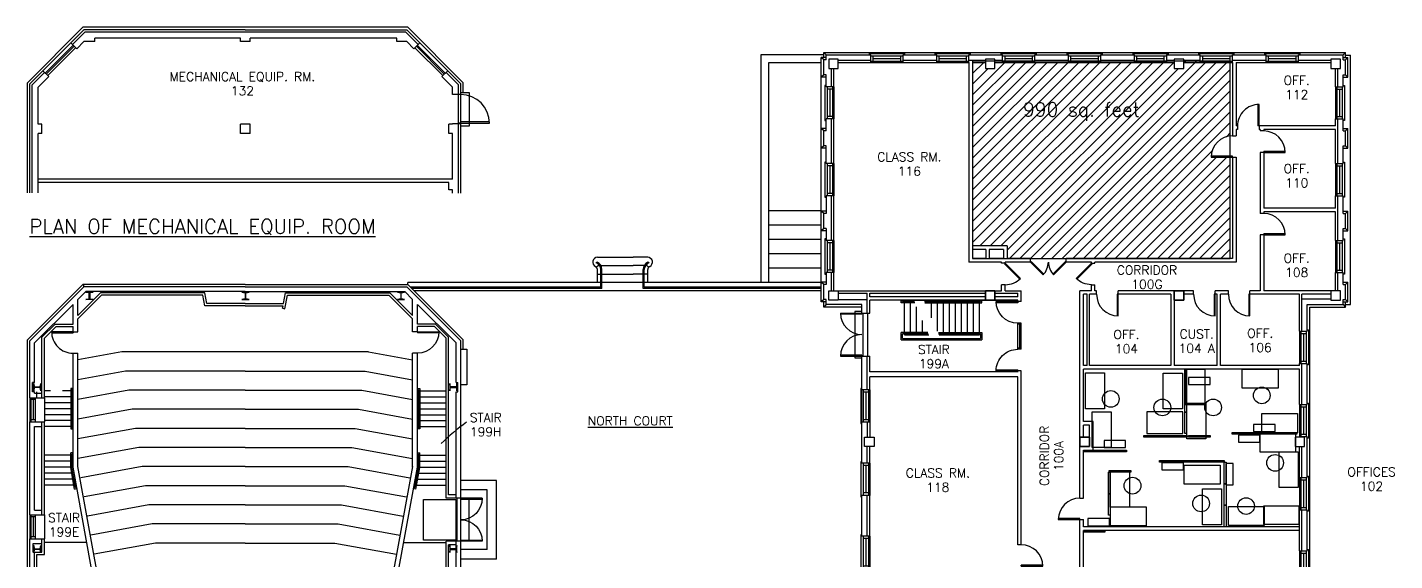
# Model space of a CAD drawing. Extents: x 375 to 2834, y 93 to 2665.
# Drawn here: x 493 to 2780, y 1772 to 2665 of the extents above; entities that cross this region are included whole.
import ezdxf
from ezdxf.enums import TextEntityAlignment as Align

# ---------------------------------------------------------------- set-up
doc = ezdxf.new("R2010")
doc.units = 0
doc.header["$LTSCALE"] = 40
doc.header["$MEASUREMENT"] = 0
doc.layers.get('0').update_dxf_attribs({"linetype": 'CONTINUOUS'})
for name, color, linetype in [('A-AREA-IDEN', 3, 'CONTINUOUS'), ('A-DOOR', 7, 'CONTINUOUS'), ('A-FLOR-IDEN', 7, 'CONTINUOUS'), ('A-FLOR-STRS', 7, 'CONTINUOUS'), ('A-GLAZ', 2, 'CONTINUOUS'), ('A-STRS-RAIL', 7, 'CONTINUOUS'), ('A-WALL', 7, 'CONTINUOUS'), ('S-COLS', 3, 'CONTINUOUS')]:
    doc.layers.add(name, color=color, linetype=linetype)
doc.styles.add('SIMPLEX', font='simplex', dxfattribs={"height": 23})

# ---------------------------------------------------------------- blocks, each defined once
blk = doc.blocks.new('Q')
at = {"layer": 'A-STRS-RAIL', "style": 'SIMPLEX'}
for tag, p in [('ROOM', (2, 4)), ('NUMBER', (2, -15.1))]:
    blk.add_attdef(tag, text='', height=12, dxfattribs=at).set_placement(p, align=Align.CENTER)
blk = doc.blocks.new('AD05A', base_point=(203.035, 424.492))
for p, q in [((203.035, 424.492), (203.084, 424.492)), ((203.035, 424.492), (203.035, 423.492)), ((203.084, 423.493), (203.084, 424.492))]:
    blk.add_line(p, q)
blk.add_arc((203.035, 424.492), 1, 270, 0)
blk = doc.blocks.new('AD04A', base_point=(489.664, 570.31))
for p, q in [((488.664, 571.31), (488.664, 570.31)), ((488.713, 570.31), (488.713, 571.309)), ((490.616, 570.31), (490.616, 571.309)), ((490.664, 571.31), (490.664, 570.31)), ((488.664, 570.31), (488.713, 570.31)), ((490.664, 570.31), (490.616, 570.31))]:
    blk.add_line(p, q)
for centre, start, end in [((488.664, 570.31), 0, 90), ((490.664, 570.31), 90, 180)]:
    blk.add_arc(centre, 1, start, end)
blk = doc.blocks.new('WDO')
at = {"layer": 'A-GLAZ'}
for p, q in [((2681.4, 408.1), (2681.4, 462.1)), ((2683.6, 408.1), (2683.6, 462.1)), ((2683.6, 458.1), (2692.6, 458.1)), ((2688.1, 412.1), (2688.1, 458.1)), ((2692.6, 408.1), (2692.6, 462.1)), ((2696.3, 464.4), (2694.4, 464.4)), ((2696.3, 405.8), (2696.3, 464.4)), ((2683.6, 412.1), (2692.6, 412.1)), ((2694.4, 405.8), (2696.3, 405.8))]:
    blk.add_line(p, q, dxfattribs=at)
at = {"layer": 'A-WALL'}
for p, q in [((2681.4, 462.1), (2694.4, 462.1)), ((2681.4, 408.1), (2694.4, 408.1))]:
    blk.add_line(p, q, dxfattribs=at)
blk = doc.blocks.new('AD03A', base_point=(6.133, 5.024))
for p, q in [((6.133, 6.024), (6.133, 5.024)), ((6.182, 5.024), (6.182, 6.022)), ((6.133, 5.024), (6.182, 5.024))]:
    blk.add_line(p, q)
blk.add_arc((6.133, 5.024), 1, 0, 90)
blk = doc.blocks.new('AD03B', base_point=(489.664, 570.31))
for p, q in [((490.371, 571.017), (489.664, 570.31)), ((489.699, 570.276), (490.405, 570.982)), ((489.664, 570.31), (489.699, 570.276))]:
    blk.add_line(p, q)
blk.add_arc((489.664, 570.31), 1, 0, 45)
blk = doc.blocks.new('AD04B', base_point=(489.664, 570.31))
for p, q in [((489.371, 571.017), (488.664, 570.31)), ((490.664, 570.31), (489.957, 571.017)), ((488.664, 570.31), (488.699, 570.276)), ((488.699, 570.276), (489.405, 570.982)), ((489.924, 570.982), (490.63, 570.276)), ((490.63, 570.276), (490.664, 570.31))]:
    blk.add_line(p, q)
for centre, start, end in [((488.664, 570.31), 0, 45), ((490.664, 570.31), 135, 180)]:
    blk.add_arc(centre, 1, start, end)

msp = doc.modelspace()

# ---------------------------------------------------------------- hatches: boundary and pattern name
h = msp.add_hatch()
h.set_pattern_fill('ANSI31', color=256, scale=100, style=0)
edge = h.paths.add_edge_path()
edge.add_line((2505.4, 2446.9), (2473.4, 2446.9))
edge.add_ellipse((2509.4, 2446.9), major_axis=(25.5, 25.5), ratio=1, start_angle=51.3794, end_angle=135, ccw=False)
edge.add_line((2505.4, 2482.7), (2505.4, 2605.7))
edge.add_line((2505.4, 2605.7), (2455.4, 2605.7))
edge.add_line((2455.4, 2605.7), (2455.4, 2607.9))
edge.add_line((2455.4, 2607.9), (2427.9, 2607.9))
edge.add_line((2427.9, 2607.9), (2427.9, 2595.5))
edge.add_line((2427.9, 2595.5), (2411.9, 2595.5))
edge.add_line((2411.9, 2595.5), (2411.9, 2605.7))
edge.add_line((2411.9, 2605.7), (2399.1, 2605.7))
edge.add_line((2399.1, 2605.7), (2345.1, 2605.7))
edge.add_line((2345.1, 2605.7), (2288.9, 2605.7))
edge.add_line((2288.9, 2605.7), (2234.9, 2605.7))
edge.add_line((2234.9, 2605.7), (2178.6, 2605.7))
edge.add_line((2178.6, 2605.7), (2124.6, 2605.7))
edge.add_line((2124.6, 2605.7), (2111.9, 2605.7))
edge.add_line((2111.9, 2605.7), (2111.9, 2595.5))
edge.add_line((2111.9, 2595.5), (2095.9, 2595.5))
edge.add_line((2095.9, 2595.5), (2095.9, 2605.7))
edge.add_line((2095.9, 2605.7), (2074.4, 2605.7))
edge.add_line((2074.4, 2605.7), (2074.4, 2298.5))
edge.add_line((2074.4, 2298.5), (2132.4, 2298.5))
edge.add_line((2132.4, 2298.5), (2132.4, 2277.5))
edge.add_line((2132.4, 2277.5), (2505.4, 2277.5))
edge.add_line((2505.4, 2277.5), (2505.4, 2446.9))
h.paths.add_polyline_path([(2153.1, 2544.2), (2383.6, 2544.2), (2383.6, 2502.1), (2153.1, 2502.1)], flags=24)

# ---------------------------------------------------------------- linework, layer by layer
for points in [[(2074.4, 2277.5), (2505.4, 2277.5), (2505.4, 2607.9), (2074.4, 2607.9)], [(2295.1, 2085.9), (2295.1, 2025.9), (2263.1, 2025.9), (2263.1, 2085.9)], [(2425.4, 2085.5), (2425.4, 2025.5), (2393.4, 2025.5), (2393.4, 2085.5)], [(2432.4, 2092.2), (2432.4, 2056.2), (2429.4, 2056.2), (2429.4, 2092.2)], [(2462.8, 2092.4), (2462.8, 2032.4), (2430.8, 2032.4), (2430.8, 2092.4)], [(2585.4, 2060.2), (2525.4, 2060.2), (2525.4, 2092.2), (2585.4, 2092.2)], [(2435.8, 2066.5), (2471.8, 2066.5), (2471.8, 2078.5), (2435.8, 2078.5)], [(2432.4, 2056.2), (2432.4, 2020.2), (2429.4, 2020.2), (2429.4, 2056.2)], [(2464.9, 2035.5), (2464.9, 1975.5), (2432.9, 1975.5), (2432.9, 2035.5)], [(2306.4, 2020.9), (2306.4, 1960.9), (2274.4, 1960.9), (2274.4, 2020.9)], [(2366.1, 1984.7), (2426.1, 1984.7), (2426.1, 2020.7), (2366.1, 2020.7)], [(2432.4, 2020.2), (2432.4, 1984.2), (2429.4, 1984.2), (2429.4, 2020.2)], [(2618.2, 1985.8), (2558.2, 1985.8), (2558.2, 2017.8), (2618.2, 2017.8)], [(2544.6, 1987.6), (2580.6, 1987.6), (2580.6, 1999.6), (2544.6, 1999.6)], [(2294.3, 1960.8), (2330.3, 1960.8), (2330.3, 1972.8), (2294.3, 1972.8)], [(2396.8, 1978.2), (2360.8, 1978.2), (2360.8, 1981.2), (2396.8, 1981.2)], [(2432.8, 1978.2), (2396.8, 1978.2), (2396.8, 1981.2), (2432.8, 1981.2)], [(2471.8, 1978.2), (2435.8, 1978.2), (2435.8, 1981.2), (2471.8, 1981.2)], [(2544.9, 1983.2), (2508.9, 1983.2), (2508.9, 1986.2), (2544.9, 1986.2)], [(2519.2, 1969.8), (2555.2, 1969.8), (2555.2, 1981.8), (2519.2, 1981.8)], [(2580.9, 1983.2), (2544.9, 1983.2), (2544.9, 1986.2), (2580.9, 1986.2)], [(2555, 1953.5), (2615, 1953.5), (2615, 1983.5), (2555, 1983.5)], [(2616.9, 1983.2), (2580.9, 1983.2), (2580.9, 1986.2), (2616.9, 1986.2)], [(2295.9, 1953.7), (2259.9, 1953.7), (2259.9, 1956.7), (2295.9, 1956.7)], [(2331.9, 1953.7), (2295.9, 1953.7), (2295.9, 1956.7), (2331.9, 1956.7)], [(2619.2, 1954), (2619.2, 1894), (2587.2, 1894), (2587.2, 1954)], [(2339, 1919.5), (2303, 1919.5), (2303, 1922.5), (2339, 1922.5)], [(2423.4, 1936.2), (2387.4, 1936.2), (2387.4, 1939.2), (2423.4, 1939.2)], [(2391.1, 1923.6), (2427.1, 1923.6), (2427.1, 1935.6), (2391.1, 1935.6)], [(2459.4, 1936.2), (2423.4, 1936.2), (2423.4, 1939.2), (2459.4, 1939.2)], [(2488.6, 1899.5), (2428.6, 1899.5), (2428.6, 1931.5), (2488.6, 1931.5)], [(2495.4, 1936.2), (2459.4, 1936.2), (2459.4, 1939.2), (2495.4, 1939.2)], [(2498.4, 1936.2), (2498.4, 1900.2), (2495.4, 1900.2), (2495.4, 1936.2)], [(2510.3, 1898.3), (2510.3, 1934.3), (2498.3, 1934.3), (2498.3, 1898.3)], [(2304.8, 1919.6), (2304.8, 1883.6), (2301.8, 1883.6), (2301.8, 1919.6)], [(2336.8, 1921), (2336.8, 1861), (2304.8, 1861), (2304.8, 1921)], [(2498.4, 1900.2), (2498.4, 1864.2), (2495.4, 1864.2), (2495.4, 1900.2)], [(2304.8, 1883.6), (2304.8, 1847.6), (2301.8, 1847.6), (2301.8, 1883.6)], [(2491, 1891.6), (2491, 1831.6), (2459, 1831.6), (2459, 1891.6)], [(2364.9, 1829.6), (2304.9, 1829.6), (2304.9, 1861.6), (2364.9, 1861.6)], [(2498.4, 1864.2), (2498.4, 1828.2), (2495.4, 1828.2), (2495.4, 1864.2)], [(2502.4, 1862.2), (2562.4, 1862.2), (2562.4, 1830.2), (2502.4, 1830.2)], [(2561, 1832.9), (2621, 1832.9), (2621, 1862.9), (2561, 1862.9)], [(2267.3, 1830.1), (2303.3, 1830.1), (2303.3, 1842.1), (2267.3, 1842.1)], [(2295.9, 1819.2), (2259.9, 1819.2), (2259.9, 1822.2), (2295.9, 1822.2)]]:
    msp.add_lwpolyline(points, close=True)
for centre in [(2558.2, 2048.3), (2305.6, 2042.3), (2391.9, 2028.1), (2476.8, 2028.1), (2580.5, 1935.3), (2342, 1897.1), (2456.7, 1867.4), (2531.9, 1863)]:
    msp.add_circle(centre, 14)
at = {"layer": 'A-AREA-IDEN'}
msp.add_arc((1495.4, 1644), 448.1, 126.6759, 133.7728, dxfattribs=at)
at = {"layer": 'A-DOOR', "color": 7}
for p, q in [((2149.9, 2125.5), (2149.9, 2169.3)), ((2155.9, 2125.5), (2155.9, 2169.3))]:
    msp.add_line(p, q, dxfattribs=at)
at = {"layer": 'A-DOOR'}
for p, q in [((2155.9, 2169.3), (2149.9, 2169.3)), ((2155.9, 2167.3), (2149.9, 2167.3)), ((2152.9, 2167.3), (2152.9, 2127.5)), ((2155.9, 2127.5), (2149.9, 2127.5)), ((2155.9, 2125.5), (2149.9, 2125.5)), ((1212.3, 1804), (1212.3, 1876)), ((1218.4, 1804), (1218.4, 1876)), ((1156, 1805.9), (1156, 1873.9)), ((1156, 1873.9), (1210, 1873.9)), ((1210, 1873.9), (1210, 1805.9)), ((1210, 1805.9), (1156, 1805.9))]:
    msp.add_line(p, q, dxfattribs=at)
at = {"layer": 'A-FLOR-STRS'}
for p, q in [((1448.2, 2265.5), (1445.4, 2262.9)), ((1447, 2279.5), (1506.7, 2279.5)), ((1448.2, 2265.5), (1506.7, 2265.5)), ((1448.2, 2265.5), (1450.6, 2265.5)), ((1531, 2279.5), (1506.7, 2279.5)), ((1529.8, 2265.5), (1506.7, 2265.5)), ((1529.8, 2265.5), (1527.4, 2265.5)), ((1529.8, 2265.5), (1532.6, 2262.9)), ((1447, 2237.5), (1447, 2258.8)), ((1447, 2251.5), (1452.6, 2251.5)), ((1454.6, 2251.5), (1506.7, 2251.5)), ((1523.4, 2251.5), (1506.7, 2251.5)), ((1531, 2251.5), (1525.4, 2251.5)), ((1531, 2237.5), (1531, 2258.8)), ((1960.8, 2149.5), (1960.8, 2207.5)), ((1970.8, 2149.5), (1970.8, 2207.5)), ((1980.8, 2149.5), (1980.8, 2196.8)), ((2005.9, 2178.2), (2005.9, 2207.5)), ((2015.9, 2155.6), (2015.9, 2207.5)), ((2025.9, 2149.5), (2025.9, 2207.5)), ((2035.9, 2149.5), (2035.9, 2207.5)), ((2045.9, 2149.5), (2045.9, 2207.5)), ((2055.9, 2149.5), (2055.9, 2207.5)), ((2065.9, 2149.5), (2065.9, 2207.5)), ((2075.9, 2149.5), (2075.9, 2207.5)), ((2085.9, 2149.5), (2085.9, 2207.5)), ((1990.8, 2149.5), (1990.8, 2173.6)), ((1960.8, 2149.5), (2001.2, 2149.5)), ((2018.6, 2149.5), (2085.9, 2149.5)), ((532.3, 2056), (521.9, 2056)), ((569.9, 2046), (521.9, 2046)), ((569.9, 2036), (521.9, 2036)), ((569.9, 2056), (552, 2056)), ((1145.9, 2056), (1193.9, 2056)), ((1145.9, 2046), (1193.9, 2046)), ((1145.9, 2036), (1193.9, 2036)), ((569.9, 2026), (521.9, 2026)), ((569.9, 2016), (521.9, 2016)), ((1145.9, 2026), (1193.9, 2026)), ((1145.9, 2016), (1193.9, 2016)), ((569.9, 2006), (521.9, 2006)), ((569.9, 1996), (521.9, 1996)), ((1145.9, 2006), (1193.9, 2006)), ((1145.9, 1996), (1193.9, 1996)), ((569.9, 1948), (521.9, 1948)), ((1145.9, 1948), (1193.9, 1948)), ((569.9, 1938), (521.9, 1938)), ((569.9, 1928), (521.9, 1928)), ((1145.9, 1938), (1193.9, 1938)), ((1145.9, 1928), (1193.9, 1928)), ((571.7, 1918), (521.9, 1918)), ((573.5, 1908), (521.9, 1908)), ((1142.3, 1908), (1193.9, 1908)), ((1144.1, 1918), (1193.9, 1918)), ((1278.4, 1906), (1218.4, 1906)), ((1278.4, 1774), (1278.4, 1906)), ((575.3, 1898), (521.9, 1898)), ((1140.4, 1898), (1193.9, 1898)), ((1262.4, 1890), (1218.4, 1890)), ((1232.4, 1876), (1218.4, 1876)), ((1232.4, 1804), (1232.4, 1876)), ((1262.4, 1790), (1262.4, 1890)), ((592.8, 1802), (521.9, 1802)), ((1123, 1802), (1193.9, 1802)), ((1232.4, 1804), (1218.4, 1804)), ((1262.4, 1790), (1218.4, 1790)), ((1278.4, 1774), (1218.4, 1774))]:
    msp.add_line(p, q, dxfattribs=at)
for centre, radius, start, end in [((1447, 2271.5), 8, 90, 244.6231), ((1441, 2258.8), 6, 0, 64.6231), ((1531, 2271.5), 8, 295.3769, 90), ((1537, 2258.8), 6, 115.3769, 180)]:
    msp.add_arc(centre, radius, start, end, dxfattribs=at)
at = {"layer": 'A-GLAZ'}
for p, q in [((519.3, 2592), (566, 2638.7)), ((523.4, 2587.9), (570, 2634.6)), ((525, 2586.3), (571.6, 2633)), ((527.5, 2583.8), (574.2, 2630.4)), ((1188.2, 2583.8), (1141.6, 2630.4)), ((1190.8, 2586.3), (1144.1, 2633)), ((1192.4, 2587.9), (1145.7, 2634.6)), ((1196.5, 2592), (1149.8, 2638.7)), ((1827.4, 2310.2), (1827.4, 2251.5)), ((1829.4, 2310.2), (1827.4, 2310.2)), ((2694.4, 2310.2), (2696.3, 2310.2)), ((2696.3, 2310.2), (2696.3, 2251.5)), ((1831.2, 2307.8), (1831.2, 2253.8)), ((1840.2, 2303.8), (1831.2, 2303.8)), ((1835.7, 2303.8), (1835.7, 2257.8)), ((1840.2, 2307.8), (1840.2, 2253.8)), ((1842.4, 2307.8), (1842.4, 2253.8)), ((2681.4, 2307.8), (2681.4, 2253.8)), ((2683.6, 2307.8), (2683.6, 2253.8)), ((2683.6, 2303.8), (2692.6, 2303.8)), ((2688.1, 2303.8), (2688.1, 2257.8)), ((2692.6, 2307.8), (2692.6, 2253.8)), ((1827.4, 2251.5), (1829.4, 2251.5)), ((1840.2, 2257.8), (1831.2, 2257.8)), ((2683.6, 2257.8), (2692.6, 2257.8)), ((2696.3, 2251.5), (2694.4, 2251.5)), ((497.4, 2044.2), (497.4, 2004.2)), ((499.4, 2044.2), (499.4, 2004.2)), ((506.4, 2041.2), (499.4, 2041.2)), ((502.9, 2041.2), (502.9, 2007.2)), ((506.4, 2044.2), (506.4, 2004.2)), ((521.9, 2044.2), (521.9, 2004.2)), ((506.4, 2007.2), (499.4, 2007.2)), ((497.4, 1848.2), (497.4, 1808.2)), ((499.4, 1848.2), (499.4, 1808.2)), ((506.4, 1845.2), (499.4, 1845.2)), ((502.9, 1845.2), (502.9, 1811.2)), ((506.4, 1848.2), (506.4, 1808.2)), ((521.9, 1848.2), (521.9, 1808.2)), ((506.4, 1811.2), (499.4, 1811.2))]:
    msp.add_line(p, q, dxfattribs=at)
at = {"layer": 'A-STRS-RAIL'}
for p, q in [((1452.6, 2229.5), (1452.6, 2258.8)), ((1454.6, 2227.5), (1454.6, 2258.8)), ((1523.4, 2227.5), (1523.4, 2258.8)), ((1525.4, 2229.5), (1525.4, 2258.8)), ((1955, 2203.5), (1955, 2207.5)), ((1978, 2203.5), (1955, 2203.5)), ((1957, 2205.5), (1957, 2207.5)), ((1977.1, 2205.5), (1957, 2205.5)), ((1993.9, 2205.5), (2087.9, 2205.5)), ((1994.7, 2203.5), (2089.9, 2203.5)), ((2087.9, 2205.5), (2087.9, 2207.5)), ((2089.9, 2203.5), (2089.9, 2207.5)), ((1999.5, 2153.5), (1955, 2153.5)), ((1955, 2141.5), (1955, 2153.5)), ((2000.4, 2151.5), (1957, 2151.5)), ((1957, 2143.5), (1957, 2151.5)), ((2017.2, 2153.5), (2089.9, 2153.5)), ((2017.7, 2151.5), (2087.9, 2151.5)), ((2087.9, 2151.5), (2087.9, 2143.5)), ((2089.9, 2153.5), (2089.9, 2141.5)), ((1955, 2141.5), (2089.9, 2141.5)), ((1957, 2143.5), (2087.9, 2143.5)), ((565.9, 2059.7), (565.9, 1992.2)), ((569.9, 2059.7), (565.9, 2059.7)), ((1145.9, 2059.7), (1149.9, 2059.7)), ((1149.9, 2059.7), (1149.9, 1992.2)), ((565.9, 2057.7), (565.9, 1994.2)), ((567.9, 2057.7), (567.9, 1994.2)), ((569.9, 2057.7), (567.9, 2057.7)), ((1145.9, 2057.7), (1147.9, 2057.7)), ((1147.9, 2057.7), (1147.9, 1994.2)), ((1149.9, 2057.7), (1149.9, 1994.2)), ((565.9, 1992.2), (569.9, 1992.2)), ((567.9, 1994.2), (569.9, 1994.2)), ((1147.9, 1994.2), (1145.9, 1994.2)), ((1149.9, 1992.2), (1145.9, 1992.2)), ((565.9, 1928), (565.9, 1952.1)), ((569.9, 1952.1), (565.9, 1952.1)), ((567.9, 1928), (567.9, 1950.1)), ((569.9, 1950.1), (567.9, 1950.1)), ((1145.9, 1952.1), (1149.9, 1952.1)), ((1145.9, 1950.1), (1147.9, 1950.1)), ((1147.9, 1928), (1147.9, 1950.1)), ((1149.9, 1928), (1149.9, 1952.1)), ((572.5, 1891.4), (566, 1927.3)), ((574.1, 1893.8), (567.9, 1927.6)), ((1141.7, 1893.8), (1147.9, 1927.6)), ((1143.3, 1891.4), (1149.8, 1927.3)), ((572.5, 1891.4), (576.4, 1892.2)), ((574.1, 1893.8), (576, 1894.1)), ((1143.3, 1891.4), (1139.4, 1892.2)), ((1141.7, 1893.8), (1139.7, 1894.1))]:
    msp.add_line(p, q, dxfattribs=at)
for centre in [(1446.2, 2270.6), (1531.8, 2270.6)]:
    msp.add_circle(centre, 1, dxfattribs=at)
for centre, radius, start, end in [((1440.6, 2258.8), 12, 0, 64.6231), ((1440.6, 2258.8), 14, 0, 64.6231), ((1537.4, 2258.8), 14, 115.3769, 180), ((1537.4, 2258.8), 12, 115.3769, 180)]:
    msp.add_arc(centre, radius, start, end, dxfattribs=at)
at = {"layer": 'A-WALL', "color": 4}
for p, q in [((586.2, 2664.6), (493.4, 2571.8)), ((1129.6, 2664.6), (586.2, 2664.6)), ((1129.6, 2664.6), (1222.4, 2571.8)), ((1821.4, 2204.7), (1821.4, 2614.2)), ((1829.4, 2614.2), (1821.4, 2614.2)), ((1825.4, 2610.2), (1821.4, 2614.2)), ((1825.4, 2622.7), (2698.4, 2622.7)), ((1825.4, 2614.2), (1825.4, 2622.7)), ((1829.4, 2618.7), (1825.4, 2622.7)), ((2694.4, 2618.7), (2698.4, 2622.7)), ((2694.4, 2614.2), (2702.4, 2614.2)), ((2698.4, 2614.2), (2698.4, 2622.7)), ((2698.4, 2618.2), (2706.4, 2618.2)), ((2698.4, 2610.2), (2702.4, 2614.2)), ((2702.4, 2581.2), (2702.4, 2614.2)), ((2706.4, 2200.7), (2706.4, 2618.2)), ((1733.9, 2237.5), (1733.9, 2605.9)), ((1733.9, 2605.9), (1821.4, 2605.9)), ((1825.4, 2585.2), (1821.4, 2581.2)), ((2698.4, 2585.2), (2702.4, 2581.2)), ((493.4, 2387.6), (493.4, 2571.8)), ((1222.4, 2555.5), (1222.4, 2571.8)), ((1829.4, 2581.2), (1821.4, 2581.2)), ((2694.4, 2581.2), (2702.4, 2581.2)), ((1829.4, 2495), (1821.4, 2495)), ((1825.4, 2491), (1821.4, 2495)), ((2694.4, 2495), (2702.4, 2495)), ((2698.4, 2491), (2702.4, 2495)), ((2702.4, 2462), (2702.4, 2495)), ((1825.4, 2466), (1821.4, 2462)), ((1829.4, 2462), (1821.4, 2462)), ((2694.4, 2462), (2702.4, 2462)), ((2698.4, 2466), (2702.4, 2462)), ((1821.4, 2357.5), (1733.9, 2357.5)), ((1829.4, 2357), (1821.4, 2357)), ((1825.4, 2353), (1821.4, 2357)), ((2694.4, 2357), (2702.4, 2357)), ((2698.4, 2353), (2702.4, 2357)), ((2702.4, 2324), (2702.4, 2357)), ((1821.4, 2333.5), (1733.9, 2333.5)), ((1825.4, 2328), (1821.4, 2324)), ((1829.4, 2324), (1821.4, 2324)), ((2694.4, 2324), (2702.4, 2324)), ((2698.4, 2328), (2702.4, 2324)), ((1821.4, 2309.5), (1733.9, 2309.5)), ((1821.4, 2285.5), (1733.9, 2285.5)), ((1821.4, 2261.5), (1733.9, 2261.5)), ((586.2, 2234), (493.4, 2141.2)), ((857.9, 2234), (586.2, 2234)), ((857.9, 2234), (1129.6, 2234)), ((1129.6, 2234), (1222.4, 2141.2)), ((1821.4, 2223.5), (1140.1, 2223.5)), ((1829.4, 2237.7), (1821.4, 2237.7)), ((1825.4, 2233.7), (1821.4, 2237.7)), ((2694.4, 2237.7), (2702.4, 2237.7)), ((2698.4, 2233.7), (2702.4, 2237.7)), ((2702.4, 2204.7), (2702.4, 2237.7)), ((1825.4, 2208.7), (1821.4, 2204.7)), ((1829.4, 2204.7), (1821.4, 2204.7)), ((1825.4, 2196.2), (1825.4, 2204.7)), ((1829.4, 2200.2), (1825.4, 2196.2)), ((1889.4, 2196.2), (1825.4, 2196.2)), ((2638.4, 2196.2), (2698.4, 2196.2)), ((2638.4, 1571.2), (2638.4, 2196.2)), ((2694.4, 2204.7), (2702.4, 2204.7)), ((2694.4, 2200.2), (2698.4, 2196.2)), ((2698.4, 2208.7), (2702.4, 2204.7)), ((2698.4, 2196.2), (2698.4, 2204.7)), ((2698.4, 2200.7), (2706.4, 2200.7)), ((493.4, 1532), (493.4, 2141.2)), ((1222.4, 2125.7), (1222.4, 2141.2)), ((651.7, 2121), (577.9, 2107.6)), ((1064.1, 2121), (651.7, 2121)), ((1064.1, 2121), (1137.9, 2107.6)), ((657.3, 2089), (577.9, 2074.6)), ((857.9, 2089), (657.3, 2089)), ((857.9, 2089), (1058.5, 2089)), ((1058.5, 2089), (1137.9, 2074.6)), ((662.9, 2057), (577.9, 2041.5)), ((857.9, 2057), (662.9, 2057)), ((857.9, 2057), (1052.9, 2057)), ((1052.9, 2057), (1137.9, 2041.5)), ((668.6, 2025), (577.9, 2008.5)), ((857.9, 2025), (668.6, 2025)), ((857.9, 2025), (1047.2, 2025)), ((1047.2, 2025), (1137.9, 2008.5)), ((674.2, 1993), (577.9, 1975.5)), ((857.9, 1993), (674.2, 1993)), ((857.9, 1993), (1041.6, 1993)), ((1041.6, 1993), (1137.9, 1975.5)), ((679.8, 1961), (577.9, 1942.5)), ((857.9, 1961), (679.8, 1961)), ((857.9, 1961), (1036, 1961)), ((1036, 1961), (1137.9, 1942.5)), ((685.4, 1929), (582.6, 1910.3)), ((857.9, 1929), (685.4, 1929)), ((857.9, 1929), (1030.3, 1929)), ((1030.3, 1929), (1133.2, 1910.3)), ((691.1, 1897), (588.2, 1878.3)), ((857.9, 1897), (691.1, 1897)), ((857.9, 1897), (1024.7, 1897)), ((1024.7, 1897), (1127.6, 1878.3)), ((696.7, 1865), (593.8, 1846.3)), ((857.9, 1865), (696.7, 1865)), ((857.9, 1865), (1019.1, 1865)), ((1019.1, 1865), (1122, 1846.3)), ((702.3, 1833), (599.4, 1814.3)), ((857.9, 1833), (702.3, 1833)), ((857.9, 1833), (1013.4, 1833)), ((1013.4, 1833), (1116.3, 1814.3)), ((708, 1801), (605.1, 1782.3)), ((857.9, 1801), (708, 1801)), ((857.9, 1801), (1007.8, 1801)), ((1007.8, 1801), (1110.7, 1782.3))]:
    msp.add_line(p, q, dxfattribs=at)
at = {"layer": 'A-WALL'}
for p, q in [((587.9, 2660.6), (566, 2638.7)), ((589.5, 2656.6), (568.8, 2635.9)), ((1126.3, 2656.6), (1147, 2635.9)), ((1127.9, 2660.6), (1149.8, 2638.7)), ((566, 2638.7), (575.9, 2628.8)), ((587.7, 2640.6), (575.9, 2628.8)), ((606.2, 2640.6), (606.2, 2646.6)), ((849.9, 2640.6), (849.9, 2646.6)), ((865.9, 2640.6), (865.9, 2646.6)), ((1111.6, 2640.6), (1111.6, 2646.6)), ((1128.1, 2640.6), (1139.9, 2628.8)), ((1149.8, 2638.7), (1139.9, 2628.8)), ((1720.9, 2237.5), (1720.9, 2618.9)), ((1829.4, 2610.2), (1825.4, 2610.2)), ((2694.4, 2610.2), (2698.4, 2610.2)), ((519.3, 2592), (497.4, 2570.1)), ((522.1, 2589.2), (501.4, 2568.5)), ((519.3, 2592), (529.2, 2582.1)), ((1196.5, 2592), (1186.6, 2582.1)), ((1193.7, 2589.2), (1214.4, 2568.5)), ((1196.5, 2592), (1218.4, 2570.1)), ((1829.4, 2585.2), (1825.4, 2585.2)), ((2068.4, 2605.7), (2068.4, 2271.5)), ((2074.4, 2605.7), (2074.4, 2298.5)), ((2509.4, 2605.7), (2509.4, 2482.9)), ((2515.4, 2605.7), (2515.4, 2499.5)), ((2694.4, 2585.2), (2698.4, 2585.2)), ((529.2, 2582.1), (511.4, 2564.3)), ((1186.6, 2582.1), (1204.4, 2564.3)), ((1218.4, 2552.1), (1204.4, 2552.1)), ((1218.4, 2555.5), (1232.3, 2555.5)), ((1232.3, 2555.5), (1232.3, 2498.8)), ((849.9, 2486.6), (849.9, 2502.6)), ((865.9, 2486.6), (865.9, 2502.6)), ((1218.4, 2502.8), (1204.4, 2502.8)), ((1218.4, 2504.1), (1214.4, 2504.1)), ((1232.3, 2498.8), (1218.4, 2498.8)), ((2517.6, 2499.5), (2515.4, 2499.5)), ((2517.6, 2493.5), (2515.4, 2493.5)), ((2515.4, 2493.5), (2515.4, 2482.9)), ((2517.6, 2499.5), (2517.6, 2493.5)), ((2681.4, 2499.5), (2553.6, 2499.5)), ((2553.6, 2499.5), (2553.6, 2493.5)), ((2555.4, 2493.5), (2553.6, 2493.5)), ((2555.4, 2493.5), (2555.4, 2491)), ((2681.4, 2493.5), (2561.4, 2493.5)), ((2561.4, 2493.5), (2561.4, 2491)), ((1829.4, 2491), (1825.4, 2491)), ((2509.4, 2482.9), (2515.4, 2482.9)), ((2561.4, 2491), (2555.4, 2491)), ((2694.4, 2491), (2698.4, 2491)), ((1829.4, 2466), (1825.4, 2466)), ((2555.4, 2455), (2555.4, 2352.9)), ((2561.4, 2455), (2555.4, 2455)), ((2561.4, 2455), (2561.4, 2361.5)), ((2694.4, 2466), (2698.4, 2466)), ((2509.4, 2446.9), (2509.4, 2277.5)), ((2509.4, 2446.9), (2515.4, 2446.9)), ((2515.4, 2446.9), (2515.4, 2271.5)), ((1829.4, 2382.5), (1829.4, 2353)), ((2681.4, 2361.5), (2561.4, 2361.5)), ((1829.4, 2353), (1825.4, 2353)), ((2561.4, 2352.9), (2555.4, 2352.9)), ((2681.4, 2355.5), (2561.4, 2355.5)), ((2561.4, 2355.5), (2561.4, 2352.9)), ((2694.4, 2353), (2698.4, 2353)), ((1829.4, 2328), (1825.4, 2328)), ((1829.4, 2328), (1829.4, 2307.8)), ((2555.4, 2316.9), (2555.4, 2223.5)), ((2561.4, 2316.9), (2555.4, 2316.9)), ((2561.4, 2316.9), (2561.4, 2223.5)), ((2694.4, 2328), (2698.4, 2328)), ((1842.4, 2307.8), (1829.4, 2307.8)), ((2132.4, 2298.5), (2074.4, 2298.5)), ((2096.4, 2292.5), (2074.4, 2292.5)), ((2074.4, 2292.5), (2074.4, 2277.5)), ((2096.4, 2292.5), (2096.4, 2277.5)), ((2126.4, 2292.5), (2102.4, 2292.5)), ((2102.4, 2292.5), (2102.4, 2277.5)), ((2126.4, 2292.5), (2126.4, 2277.5)), ((2132.4, 2298.5), (2132.4, 2277.5)), ((2681.4, 2307.8), (2694.4, 2307.8)), ((2123.1, 2271.5), (2068.4, 2271.5)), ((2096.4, 2277.5), (2074.4, 2277.5)), ((2126.4, 2277.5), (2102.4, 2277.5)), ((2123.1, 2269.6), (2123.1, 2271.5)), ((2129.1, 2269.6), (2123.1, 2269.6)), ((2171.2, 2271.5), (2129.1, 2271.5)), ((2129.1, 2269.6), (2129.1, 2271.5)), ((2171.2, 2277.5), (2132.4, 2277.5)), ((2171.2, 2271.5), (2171.2, 2277.5)), ((2509.4, 2277.5), (2231.2, 2277.5)), ((2231.2, 2271.5), (2231.2, 2277.5)), ((2273.2, 2271.5), (2231.2, 2271.5)), ((2273.2, 2269.6), (2273.2, 2271.5)), ((2273.2, 2269.6), (2279.2, 2269.6)), ((2515.4, 2271.5), (2279.2, 2271.5)), ((2279.2, 2269.6), (2279.2, 2271.5)), ((1829.4, 2253.8), (1829.4, 2233.7)), ((1842.4, 2253.8), (1829.4, 2253.8)), ((2681.4, 2253.8), (2694.4, 2253.8)), ((587.9, 2230), (497.4, 2139.6)), ((591.2, 2222), (577.9, 2208.7)), ((616, 2220), (577.9, 2182)), ((587.9, 2230), (587.9, 2233.5)), ((793.8, 2202), (790.4, 2220)), ((921.9, 2202), (925.4, 2220)), ((1099.8, 2220), (1137.9, 2182)), ((1124.6, 2222), (1137.9, 2208.7)), ((1127.9, 2230), (1218.4, 2139.6)), ((1821.4, 2237.5), (1129.6, 2237.5)), ((1129.6, 2234), (1129.6, 2237.5)), ((1129.6, 2234), (1129.6, 2237.5)), ((1452.6, 2229.5), (1134.1, 2229.5)), ((1454.6, 2227.5), (1136.1, 2227.5)), ((1821.4, 2227.5), (1523.4, 2227.5)), ((1821.4, 2229.5), (1525.4, 2229.5)), ((1829.4, 2233.7), (1825.4, 2233.7)), ((1849.9, 2223.5), (2123.1, 2223.5)), ((1849.9, 2219.5), (1898.4, 2219.5)), ((1849.9, 2219.5), (1898.4, 2219.5)), ((1902.4, 2219.5), (2095.9, 2219.5)), ((1902.4, 2213.5), (1902.4, 2219.5)), ((2111.9, 2219.5), (2149.9, 2219.5)), ((2129.1, 2233.6), (2123.1, 2233.6)), ((2123.1, 2223.5), (2123.1, 2233.6)), ((2129.1, 2223.5), (2129.1, 2233.6)), ((2129.1, 2223.5), (2155.9, 2223.5)), ((2155.9, 2207.5), (2155.9, 2223.5)), ((2273.2, 2223.5), (2253.9, 2223.5)), ((2273.2, 2233.6), (2279.2, 2233.6)), ((2273.2, 2223.5), (2273.2, 2233.6)), ((2279.2, 2223.5), (2279.2, 2233.6)), ((2281.9, 2223.5), (2279.2, 2223.5)), ((2281.9, 2217.5), (2281.9, 2223.5)), ((2444.2, 2223.5), (2317.9, 2223.5)), ((2317.9, 2217.5), (2317.9, 2223.5)), ((2444.2, 2217.5), (2444.2, 2223.5)), ((2502.3, 2223.5), (2480.2, 2223.5)), ((2480.2, 2217.5), (2480.2, 2223.5)), ((2502.3, 2217.5), (2502.3, 2223.5)), ((2538.3, 2217.5), (2538.3, 2223.5)), ((2555.4, 2223.5), (2538.3, 2223.5)), ((2673.9, 2223.5), (2561.4, 2223.5)), ((2694.4, 2233.7), (2698.4, 2233.7)), ((569.9, 2200.7), (505.4, 2136.2)), ((617.6, 2216), (577.9, 2176.3)), ((790.5, 2198), (787.1, 2216)), ((920.4, 2194.1), (921.2, 2198)), ((924.3, 2193.4), (928.7, 2216)), ((1098.2, 2216), (1137.9, 2176.3)), ((1145.9, 2200.7), (1210.4, 2136.2)), ((1829.4, 2208.7), (1825.4, 2208.7)), ((1889.4, 2200.2), (1829.4, 2200.2)), ((1898.4, 2208.2), (1849.9, 2208.2)), ((2095.9, 2213.5), (1902.4, 2213.5)), ((2149.9, 2207.5), (1902.4, 2207.5)), ((1902.4, 2186.1), (1902.4, 2207.5)), ((2149.9, 2213.5), (2111.9, 2213.5)), ((2155.9, 2205.3), (2149.9, 2205.3)), ((2265.9, 2217.5), (2259.9, 2217.5)), ((2281.9, 2217.5), (2269.9, 2217.5)), ((2405.9, 2217.5), (2317.9, 2217.5)), ((2405.9, 2217.5), (2405.9, 2098.2)), ((2411.9, 2207.5), (2411.9, 2098.2)), ((2444.2, 2217.5), (2427.9, 2217.5)), ((2483.4, 2217.5), (2480.2, 2217.5)), ((2502.3, 2217.5), (2489.4, 2217.5)), ((2621.4, 2217.5), (2538.3, 2217.5)), ((2673.9, 2217.5), (2625.4, 2217.5)), ((2625.4, 2210.2), (2673.9, 2210.2)), ((2634.4, 2200.2), (2694.4, 2200.2)), ((2694.4, 2208.7), (2698.4, 2208.7)), ((920.4, 2194.1), (924.3, 2193.4)), ((1877.4, 2188.9), (1877.4, 2111.3)), ((1889.4, 2188.9), (1877.4, 2188.9)), ((1889.4, 2186.1), (1902.4, 2186.1)), ((1891.6, 2114.1), (1891.6, 2186.1)), ((1899.3, 2114.1), (1899.3, 2186.1)), ((539.7, 2167.7), (517.9, 2145.9)), ((541.4, 2163.7), (521.9, 2144.3)), ((539.7, 2167.7), (569.9, 2167.7)), ((541.4, 2163.7), (569.9, 2163.7)), ((569.9, 2154.9), (577.9, 2154.9)), ((1145.9, 2154.9), (1137.9, 2154.9)), ((1176.1, 2167.7), (1145.9, 2167.7)), ((1174.4, 2163.7), (1145.9, 2163.7)), ((1174.4, 2163.7), (1193.9, 2144.3)), ((1176.1, 2167.7), (1197.9, 2145.9)), ((569.9, 2118.9), (577.9, 2118.9)), ((1145.9, 2118.9), (1137.9, 2118.9)), ((1218.4, 2125.7), (1228.4, 2125.7)), ((1228.4, 2125.7), (1228.4, 2065.7)), ((1877.4, 2111.3), (1889.4, 2111.3)), ((1889.4, 2114.1), (1902.4, 2114.1)), ((1902.4, 2087.5), (1902.4, 2114.1)), ((2149.9, 2087.5), (1902.4, 2087.5)), ((2155.9, 2089.5), (2149.9, 2089.5)), ((2155.9, 1798.3), (2155.9, 2087.5)), ((2265.9, 2098.2), (2259.9, 2098.2)), ((2621.4, 2092.2), (2259.9, 2092.2)), ((2405.9, 2098.2), (2269.9, 2098.2)), ((2483.4, 2098.2), (2411.9, 2098.2)), ((2621.4, 2098.2), (2489.4, 2098.2)), ((505.4, 2070), (502.2, 2070)), ((502.2, 2054), (502.2, 2070)), ((1210.4, 2070), (1213.5, 2070)), ((1213.5, 2054), (1213.5, 2070)), ((1228.4, 2065.7), (1218.4, 2065.7)), ((2149.9, 2079.5), (1902.4, 2079.5)), ((2149.9, 1798.3), (2149.9, 2079.5)), ((497.4, 2044.2), (521.9, 2044.2)), ((505.4, 2054), (502.2, 2054)), ((505.4, 2052.2), (517.9, 2052.2)), ((1210.4, 2054), (1213.5, 2054)), ((497.4, 2004.2), (521.9, 2004.2)), ((505.4, 1996.2), (517.9, 1996.2)), ((2275.9, 2004.5), (2259.9, 2004.5)), ((2269.9, 1998.5), (2259.9, 1998.5)), ((2269.9, 1962.5), (2269.9, 1998.5)), ((2275.9, 1956.5), (2275.9, 2004.5)), ((2259.9, 1962.5), (2269.9, 1962.5)), ((2259.9, 1956.5), (2275.9, 1956.5)), ((626.5, 1616.8), (569.9, 1928)), ((634.3, 1618.3), (577.8, 1929.4)), ((1081.4, 1618.3), (1138, 1929.4)), ((1089.3, 1616.8), (1145.9, 1928)), ((1218.4, 1876), (1193.9, 1876)), ((1210.4, 1882), (1197.9, 1882)), ((2253.9, 1876.3), (2259.9, 1876.3)), ((505.4, 1856.2), (517.9, 1856.2)), ((497.4, 1848.2), (521.9, 1848.2)), ((2253.9, 1840.3), (2259.9, 1840.3)), ((497.4, 1808.2), (521.9, 1808.2)), ((2621.4, 1828.2), (2259.9, 1828.2)), ((2621.4, 1822.2), (2259.9, 1822.2)), ((502.9, 1800.2), (517.9, 1800.2)), ((502.9, 1786), (517.9, 1786)), ((1218.4, 1804), (1193.9, 1804)), ((1210.4, 1798), (1197.9, 1798)), ((2155.9, 1798.3), (2149.9, 1798.3)), ((509.4, 1782), (521.9, 1782))]:
    msp.add_line(p, q, dxfattribs=at)
at = {"layer": 'A-WALL', "color": 7}
for p, q in [((857.9, 2660.6), (587.9, 2660.6)), ((1126.3, 2656.6), (589.5, 2656.6)), ((857.9, 2660.6), (1127.9, 2660.6)), ((606.2, 2640.6), (587.7, 2640.6)), ((849.9, 2646.6), (606.2, 2646.6)), ((865.9, 2640.6), (849.9, 2640.6)), ((1111.6, 2646.6), (865.9, 2646.6)), ((1128.1, 2640.6), (1111.6, 2640.6)), ((1720.9, 2618.9), (1825.4, 2618.9)), ((1825.4, 2585.2), (1825.4, 2610.2)), ((1829.4, 2618.7), (1904.1, 2618.7)), ((1829.4, 2610.2), (1829.4, 2618.7)), ((1849.9, 2609.7), (1904.1, 2609.7)), ((1958.1, 2618.7), (2014.4, 2618.7)), ((1958.1, 2609.7), (2014.4, 2609.7)), ((2068.4, 2618.7), (2124.6, 2618.7)), ((2068.4, 2609.7), (2095.9, 2609.7)), ((2111.9, 2609.7), (2124.6, 2609.7)), ((2178.6, 2618.7), (2234.9, 2618.7)), ((2178.6, 2609.7), (2234.9, 2609.7)), ((2288.9, 2618.7), (2345.1, 2618.7)), ((2288.9, 2609.7), (2345.1, 2609.7)), ((2399.1, 2618.7), (2455.4, 2618.7)), ((2399.1, 2609.7), (2411, 2609.7)), ((2429, 2609.7), (2455.4, 2609.7)), ((2509.4, 2618.7), (2565.6, 2618.7)), ((2509.4, 2609.7), (2565.6, 2609.7)), ((2619.6, 2618.7), (2694.4, 2618.7)), ((2619.6, 2609.7), (2673.9, 2609.7)), ((2694.4, 2610.2), (2694.4, 2618.7)), ((2698.4, 2585.2), (2698.4, 2610.2)), ((1829.4, 2565.1), (1829.4, 2585.2)), ((1838.4, 2565.1), (1838.4, 2594.7)), ((1842.4, 2565.1), (1842.4, 2594.7)), ((1849.9, 2605.7), (1904.1, 2605.7)), ((1958.1, 2605.7), (2014.4, 2605.7)), ((2074.4, 2605.7), (2095.9, 2605.7)), ((2111.9, 2605.7), (2124.6, 2605.7)), ((2178.6, 2605.7), (2234.9, 2605.7)), ((2288.9, 2605.7), (2345.1, 2605.7)), ((2399.1, 2605.7), (2411, 2605.7)), ((2429, 2605.7), (2455.4, 2605.7)), ((2515.4, 2605.7), (2565.6, 2605.7)), ((2619.6, 2605.7), (2673.9, 2605.7)), ((2681.4, 2565.1), (2681.4, 2595.5)), ((2685.4, 2565.1), (2685.4, 2595.5)), ((2694.4, 2565.1), (2694.4, 2585.2)), ((497.4, 2387.6), (497.4, 2570.1)), ((501.4, 2387.6), (501.4, 2568.5)), ((511.4, 2502.6), (511.4, 2564.3)), ((1204.4, 2552.1), (1204.4, 2564.3)), ((1214.4, 2551.7), (1214.4, 2568.5)), ((1218.4, 2551.7), (1218.4, 2570.1)), ((1214.4, 2386.8), (1214.4, 2552.1)), ((1218.4, 2386.8), (1218.4, 2552.1)), ((517.4, 2502.6), (511.4, 2502.6)), ((517.4, 2486.6), (517.4, 2502.6)), ((865.9, 2502.6), (849.9, 2502.6)), ((1198.4, 2486.6), (1198.4, 2502.6)), ((1204.4, 2502.6), (1198.4, 2502.6)), ((1204.4, 2502.6), (1204.4, 2502.8)), ((1829.4, 2491), (1829.4, 2511.1)), ((1838.4, 2436.5), (1838.4, 2511.1)), ((1842.4, 2436.5), (1842.4, 2511.1)), ((2681.4, 2499.5), (2681.4, 2511.1)), ((2681.4, 2436.5), (2681.4, 2493.5)), ((2685.4, 2436.5), (2685.4, 2511.1)), ((2694.4, 2491), (2694.4, 2511.1)), ((511.4, 2387.6), (511.4, 2486.6)), ((517.4, 2486.6), (511.4, 2486.6)), ((865.9, 2486.6), (849.9, 2486.6)), ((1204.4, 2486.6), (1198.4, 2486.6)), ((1204.4, 2410.6), (1204.4, 2486.6)), ((1825.4, 2466), (1825.4, 2491)), ((2698.4, 2466), (2698.4, 2491)), ((1829.4, 2436.5), (1829.4, 2466)), ((2694.4, 2436.5), (2694.4, 2466)), ((1204.4, 2410.6), (511.4, 2410.6)), ((1198.4, 2404.6), (511.4, 2404.6)), ((1198.4, 2392.6), (1198.4, 2404.6)), ((1204.4, 2392.6), (1198.4, 2392.6)), ((1204.4, 2386.8), (1204.4, 2392.6)), ((1838.4, 2307.8), (1838.4, 2382.5)), ((1842.4, 2307.8), (1842.4, 2382.5)), ((2681.4, 2361.5), (2681.4, 2382.5)), ((2685.4, 2307.8), (2685.4, 2382.5)), ((2694.4, 2353), (2694.4, 2382.5)), ((1825.4, 2328), (1825.4, 2353)), ((2681.4, 2307.8), (2681.4, 2355.5)), ((2698.4, 2328), (2698.4, 2353)), ((2694.4, 2307.8), (2694.4, 2328)), ((1838.4, 2224.2), (1838.4, 2253.8)), ((1842.4, 2224.2), (1842.4, 2253.8)), ((2681.4, 2224.2), (2681.4, 2253.8)), ((2685.4, 2224.2), (2685.4, 2253.8)), ((2694.4, 2233.7), (2694.4, 2253.8)), ((857.9, 2230), (587.9, 2230)), ((857.9, 2222), (591.2, 2222)), ((790.4, 2220), (616, 2220)), ((857.9, 2230), (1127.9, 2230)), ((857.9, 2222), (1124.6, 2222)), ((925.4, 2220), (1099.8, 2220)), ((1825.4, 2208.7), (1825.4, 2233.7)), ((1898.4, 2186.1), (1898.4, 2219.5)), ((2149.9, 2213.5), (2149.9, 2219.5)), ((2253.9, 1876.3), (2253.9, 2223.5)), ((2698.4, 2208.7), (2698.4, 2233.7)), ((569.9, 2167.7), (569.9, 2200.7)), ((577.9, 2182), (577.9, 2208.7)), ((787.1, 2216), (617.6, 2216)), ((857.9, 2198), (790.5, 2198)), ((857.9, 2202), (793.8, 2202)), ((857.9, 2202), (921.9, 2202)), ((857.9, 2198), (921.2, 2198)), ((928.7, 2216), (1098.2, 2216)), ((1137.9, 2182), (1137.9, 2208.7)), ((1145.9, 2167.7), (1145.9, 2200.7)), ((1829.4, 2200.2), (1829.4, 2208.7)), ((1889.4, 2186.1), (1889.4, 2200.2)), ((1956.3, 2207.5), (2149.9, 2207.5)), ((2149.9, 2205.3), (2149.9, 2207.5)), ((2155.9, 2205.3), (2155.9, 2207.5)), ((2259.9, 2098.2), (2259.9, 2217.5)), ((2265.9, 2098.2), (2265.9, 2217.5)), ((2269.9, 2098.2), (2269.9, 2217.5)), ((2483.4, 2098.2), (2483.4, 2217.5)), ((2489.4, 2098.2), (2489.4, 2217.5)), ((2621.4, 2155.7), (2621.4, 2217.5)), ((2625.4, 2155.7), (2625.4, 2217.5)), ((2634.4, 2155.7), (2634.4, 2200.2)), ((2694.4, 2200.2), (2694.4, 2208.7)), ((577.9, 2154.9), (577.9, 2176.3)), ((1137.9, 2154.9), (1137.9, 2176.3)), ((569.9, 2154.9), (569.9, 2163.7)), ((1145.9, 2154.9), (1145.9, 2163.7)), ((497.4, 2044.2), (497.4, 2139.6)), ((505.4, 2070), (505.4, 2136.2)), ((517.9, 2044.2), (517.9, 2145.9)), ((521.9, 2044.2), (521.9, 2144.3)), ((1193.9, 1876), (1193.9, 2144.3)), ((1197.9, 1882), (1197.9, 2145.9)), ((1210.4, 2070), (1210.4, 2136.2)), ((1218.4, 1876), (1218.4, 2139.6)), ((569.9, 1928), (569.9, 2118.9)), ((577.9, 1928.7), (577.9, 2118.9)), ((1137.9, 1928.7), (1137.9, 2118.9)), ((1145.9, 1928), (1145.9, 2118.9)), ((1889.4, 1934.9), (1889.4, 2114.1)), ((1898.4, 2057.4), (1898.4, 2114.1)), ((2149.9, 2087.3), (2149.9, 2089.5)), ((2155.9, 2087.3), (2155.9, 2089.5)), ((2259.9, 2004.5), (2259.9, 2092.2)), ((2621.4, 2098.2), (2621.4, 2101.7)), ((2621.4, 2033.2), (2621.4, 2092.2)), ((2625.4, 2033.2), (2625.4, 2101.7)), ((2634.4, 2033.2), (2634.4, 2101.7)), ((1902.4, 2057.4), (1902.4, 2079.5)), ((505.4, 2052.2), (505.4, 2054)), ((509.4, 2044.2), (509.4, 2054)), ((1210.4, 1876), (1210.4, 2054)), ((497.4, 1848.2), (497.4, 2004.2)), ((505.4, 1856.2), (505.4, 1996.2)), ((517.9, 1848.2), (517.9, 2004.2)), ((521.9, 1848.2), (521.9, 2004.2)), ((1898.4, 2003.4), (1898.4, 1978.5)), ((1902.4, 2003.4), (1902.4, 1978.5)), ((2259.9, 1978.5), (2259.9, 1998.5)), ((2621.4, 1978.5), (2621.4, 1979.2)), ((2625.4, 1978.5), (2625.4, 1979.2)), ((2634.4, 1910.7), (2634.4, 1979.2)), ((1898.4, 1934.9), (1898.4, 1962.5)), ((1902.4, 1934.9), (1902.4, 1962.5)), ((2259.9, 1876.3), (2259.9, 1956.5)), ((2621.4, 1910.7), (2621.4, 1962.5)), ((2625.4, 1910.7), (2625.4, 1962.5)), ((1889.4, 1812.4), (1889.4, 1880.9)), ((1898.4, 1812.4), (1898.4, 1880.9)), ((1902.4, 1812.4), (1902.4, 1880.9)), ((2621.4, 1788.2), (2621.4, 1856.7)), ((2625.4, 1788.2), (2625.4, 1856.7)), ((2634.4, 1788.2), (2634.4, 1856.7)), ((2253.9, 1539.1), (2253.9, 1840.3)), ((2259.9, 1828.2), (2259.9, 1840.3)), ((497.4, 1652.2), (497.4, 1808.2)), ((517.9, 1786), (517.9, 1808.2)), ((521.9, 1782), (521.9, 1808.2)), ((2259.9, 1733.5), (2259.9, 1822.2)), ((502.9, 1786), (502.9, 1800.2)), ((505.4, 1652.2), (505.4, 1786)), ((1193.9, 1711.5), (1193.9, 1804)), ((1197.9, 1717.5), (1197.9, 1798)), ((1210.4, 1733.5), (1210.4, 1804)), ((1218.4, 1738), (1218.4, 1804)), ((509.4, 1652.2), (509.4, 1782))]:
    msp.add_line(p, q, dxfattribs=at)
at = {"layer": 'S-COLS'}
for points in [[(1833.9, 2611.5), (1833.9, 2595.5), (1849.9, 2595.5), (1849.9, 2611.5), (1833.9, 2611.5)], [(2095.9, 2611.5), (2095.9, 2595.5), (2111.9, 2595.5), (2111.9, 2611.5), (2095.9, 2611.5)], [(2411.9, 2611.5), (2411.9, 2595.5), (2427.9, 2595.5), (2427.9, 2611.5), (2411.9, 2611.5)], [(2673.9, 2611.5), (2673.9, 2595.5), (2689.9, 2595.5), (2689.9, 2611.5), (2673.9, 2611.5)], [(1849.9, 2223.5), (1849.9, 2207.5), (1833.9, 2207.5), (1833.9, 2223.5), (1849.9, 2223.5)], [(2095.9, 2223.5), (2095.9, 2207.5), (2111.9, 2207.5), (2111.9, 2223.5), (2095.9, 2223.5)], [(2095.9, 2207.5), (2095.9, 2223.5), (2111.9, 2223.5), (2111.9, 2207.5), (2095.9, 2207.5)], [(2411.9, 2223.5), (2411.9, 2207.5), (2427.9, 2207.5), (2427.9, 2223.5), (2411.9, 2223.5)], [(2411.9, 2207.5), (2411.9, 2223.5), (2427.9, 2223.5), (2427.9, 2207.5), (2411.9, 2207.5)], [(2673.9, 2223.5), (2673.9, 2207.5), (2689.9, 2207.5), (2689.9, 2223.5), (2673.9, 2223.5)], [(1893.9, 1962.5), (1893.9, 1978.5), (1909.9, 1978.5), (1909.9, 1962.5), (1893.9, 1962.5)], [(2253.9, 1978.5), (2253.9, 1962.5), (2269.9, 1962.5), (2269.9, 1978.5), (2253.9, 1978.5)], [(2253.9, 1962.5), (2253.9, 1978.5), (2269.9, 1978.5), (2269.9, 1962.5), (2253.9, 1962.5)], [(2613.9, 1978.5), (2613.9, 1962.5), (2629.9, 1962.5), (2629.9, 1978.5), (2613.9, 1978.5)]]:
    msp.add_lwpolyline(points, dxfattribs=at)
for points in [[(603.4, 2221), (603.4, 2220.9, -0.366629), (603.4, 2220.9), (597.9, 2220, 0.366629), (597.9, 2219.9), (597.9, 2210, 0.366629), (597.9, 2210), (603.4, 2209.1, -0.366629), (603.4, 2209), (603.4, 2209), (591.4, 2209), (591.4, 2209, -0.366629), (591.4, 2209.1), (596.9, 2210, 0.366629), (596.9, 2210), (596.9, 2219.9, 0.366629), (596.9, 2220), (591.4, 2220.9, -0.366629), (591.4, 2220.9), (591.4, 2221)], [(852.4, 2221), (852.4, 2220.9, 0.366629), (852.4, 2220.9), (857.9, 2220, -0.366629), (857.9, 2219.9), (857.9, 2210, -0.366629), (857.9, 2210), (852.4, 2209.1, 0.366629), (852.4, 2209), (852.4, 2209), (864.4, 2209), (864.4, 2209, 0.366629), (864.4, 2209.1), (858.9, 2210, -0.366629), (858.9, 2210), (858.9, 2219.9, -0.366629), (858.9, 2220), (864.4, 2220.9, 0.366629), (864.4, 2220.9), (864.4, 2221)], [(1112.4, 2221), (1112.4, 2220.9, 0.366629), (1112.4, 2220.9), (1117.9, 2220, -0.366629), (1117.9, 2219.9), (1117.9, 2210, -0.366629), (1117.9, 2210), (1112.4, 2209.1, 0.366629), (1112.4, 2209), (1112.4, 2209), (1124.4, 2209), (1124.4, 2209, 0.366629), (1124.4, 2209.1), (1118.9, 2210, -0.366629), (1118.9, 2210), (1118.9, 2219.9, -0.366629), (1118.9, 2220), (1124.4, 2220.9, 0.366629), (1124.4, 2220.9), (1124.4, 2221)], [(515.9, 2056), (515.8, 2056, -0.366629), (515.8, 2056), (514.9, 2061.4, 0.366629), (514.9, 2061.5), (504.9, 2061.5, 0.366629), (504.9, 2061.4), (504, 2056, -0.366629), (503.9, 2056), (503.9, 2056), (503.9, 2068), (503.9, 2068, -0.366629), (504, 2067.9), (504.9, 2062.5, 0.366629), (504.9, 2062.5), (514.9, 2062.5, 0.366629), (514.9, 2062.5), (515.8, 2067.9, -0.366629), (515.8, 2068), (515.9, 2068)], [(1199.9, 2056), (1199.9, 2056, 0.366629), (1200, 2056), (1200.9, 2061.4, -0.366629), (1200.9, 2061.5), (1210.9, 2061.5, -0.366629), (1210.9, 2061.4), (1211.8, 2056, 0.366629), (1211.8, 2056), (1211.9, 2056), (1211.9, 2068), (1211.8, 2068, 0.366629), (1211.8, 2067.9), (1210.9, 2062.5, -0.366629), (1210.9, 2062.5), (1200.9, 2062.5, -0.366629), (1200.9, 2062.5), (1200, 2067.9, 0.366629), (1199.9, 2068), (1199.9, 2068)], [(515.9, 1785), (515.8, 1785, -0.366629), (515.8, 1785), (514.9, 1790.4, 0.366629), (514.9, 1790.5), (504.9, 1790.5, 0.366629), (504.9, 1790.4), (504, 1785, -0.366629), (503.9, 1785), (503.9, 1785), (503.9, 1797), (503.9, 1797, -0.366629), (504, 1796.9), (504.9, 1791.5, 0.366629), (504.9, 1791.5), (514.9, 1791.5, 0.366629), (514.9, 1791.5), (515.8, 1796.9, -0.366629), (515.8, 1797), (515.9, 1797)], [(1199.9, 1785), (1199.9, 1785, 0.366629), (1200, 1785), (1200.9, 1790.4, -0.366629), (1200.9, 1790.5), (1210.9, 1790.5, -0.366629), (1210.9, 1790.4), (1211.8, 1785, 0.366629), (1211.8, 1785), (1211.9, 1785), (1211.9, 1797), (1211.8, 1797, 0.366629), (1211.8, 1796.9), (1210.9, 1791.5, -0.366629), (1210.9, 1791.5), (1200.9, 1791.5, -0.366629), (1200.9, 1791.5), (1200, 1796.9, 0.366629), (1199.9, 1797), (1199.9, 1797)]]:
    msp.add_lwpolyline(points, format="xyb", close=True, dxfattribs=at)

# ---------------------------------------------------------------- block references
at = {"layer": 'A-AREA-IDEN', "xscale": 1.25, "yscale": 1.25, "zscale": 1.25}
for p, values in [((850.6, 2569.6), {'ROOM': 'MECHANICAL EQUIP. RM.', 'NUMBER': '132'}), ((2614.1, 2563.3), {'ROOM': 'OFF.', 'NUMBER': '112'}), ((1966.2, 2435.1), {'ROOM': 'CLASS RM.', 'NUMBER': '116'}), ((2614.1, 2415.5), {'ROOM': 'OFF.', 'NUMBER': '110'}), ((2363.7, 2245.6), {'ROOM': 'CORRIDOR', 'NUMBER': '100G'}), ((2614.1, 2265.5), {'ROOM': 'OFF.', 'NUMBER': '108'}), ((2329.4, 2137.7), {'ROOM': 'OFF.', 'NUMBER': '104'}), ((2446.9, 2138.5), {'ROOM': 'CUST.', 'NUMBER': '104 A'}), ((2553.1, 2139.8), {'ROOM': 'OFF.', 'NUMBER': '106'}), ((2007.2, 2112.6), {'ROOM': 'STAIR', 'NUMBER': '199A'}), ((1257.7, 1998.6), {'ROOM': 'STAIR', 'NUMBER': '199H'}), ((2013.9, 1905.9), {'ROOM': 'CLASS RM.', 'NUMBER': '118'}), ((2739.4, 1907.6), {'ROOM': 'OFFICES', 'NUMBER': '102'}), ((552.3, 1830.9), {'ROOM': 'STAIR', 'NUMBER': '199E'})]:
    msp.add_blockref('Q', p, dxfattribs=at).add_auto_attribs(values)
at = {"layer": 'A-AREA-IDEN', "xscale": 1.25, "yscale": 1.25, "zscale": 1.25, "rotation": 90}
msp.add_blockref('Q', (2207.2, 1944.4), dxfattribs=at).add_auto_attribs({'ROOM': 'CORRIDOR', 'NUMBER': '100A'})
at = {"layer": 'A-DOOR', "zscale": 0.01}
for name, p, xscale, yscale, rotation in [('AD05A', (1218.4, 2504.1), 48, 48, 90), ('AD05A', (2553.6, 2499.5), 36, 36, 180), ('AD03A', (2509.4, 2446.9), 36, 36, 90), ('AD05A', (2561.4, 2455), 36, 36, 90), ('AD05A', (2561.4, 2316.9), 36, 36, 90), ('AD03B', (2129.1, 2269.6), 36, 36, 270), ('AD04B', (2201.2, 2271.5), 30, 30, 180), ('AD03B', (2273.2, 2269.6), -36, 36, 90.00000000000001), ('AD03A', (2149.9, 2205.3), -36, 36, 90), ('AD03A', (2317.9, 2217.5), 36, 36, 180), ('AD03A', (2480.2, 2217.5), 36, 36, 180), ('AD03A', (2538.3, 2217.5), 36, 36, 180), ('AD04A', (1889.4, 2150.1), 36, 36, 90), ('AD05A', (569.9, 2154.9), 36, 36, 270), ('AD05A', (1145.9, 2154.9), -36, 36, 90), ('AD05A', (2149.9, 2089.5), -36, 36, 270), ('AD04A', (1218.4, 1840), -36, 36, 270), ('AD03A', (2253.9, 1840.3), 36, 36, 90), ('AD05A', (2155.9, 1762.3), 36, 36, 90)]:
    msp.add_blockref(name, p, dxfattribs=dict(at, xscale=xscale, yscale=yscale, rotation=rotation))
at = {"layer": 'A-GLAZ', "xscale": -1}
for p, rotation in [((1496.1, -75.7), 270), ((1606.3, -75.7), 270), ((1716.6, -75.7), 270), ((1826.8, -75.7), 270), ((1937.1, -75.7), 270), ((2047.3, -75.7), 270), ((2157.6, -75.7), 270), ((0, 2973.2), 180), ((0, 2844.6), 180), ((-60, 2563.8), 180), ((-60, 2441.3), 180), ((-60, 2318.8), 180), ((-60, 2196.3), 180)]:
    msp.add_blockref('WDO', p, dxfattribs=dict(at, rotation=rotation))
at = {"layer": 'A-GLAZ', "rotation": 180}
for p in [(4523.8, 2973.2), (4523.8, 2844.6), (4583.8, 2465.5), (4583.8, 2343), (4583.8, 2220.5)]:
    msp.add_blockref('WDO', p, dxfattribs=at)

# ---------------------------------------------------------------- texts
at = {"insert": (2158.8, 2538.5), "char_height": 23, "width": 286.609, "attachment_point": 1, "style": 'SIMPLEX'}
msp.add_mtext('990 sq. feet', dxfattribs=at)
at = {"layer": 'A-AREA-IDEN', "style": 'SIMPLEX'}
msp.add_text('%%UNORTH COURT', height=15, dxfattribs=at).set_placement((1430.8, 1998.2))
at = {"layer": 'A-FLOR-IDEN', "style": 'SIMPLEX'}
msp.add_text('%%UPLAN OF MECHANICAL EQUIP. ROOM', height=24, dxfattribs=at).set_placement((496.9, 2319.2))

doc.saveas('drawing.dxf')
